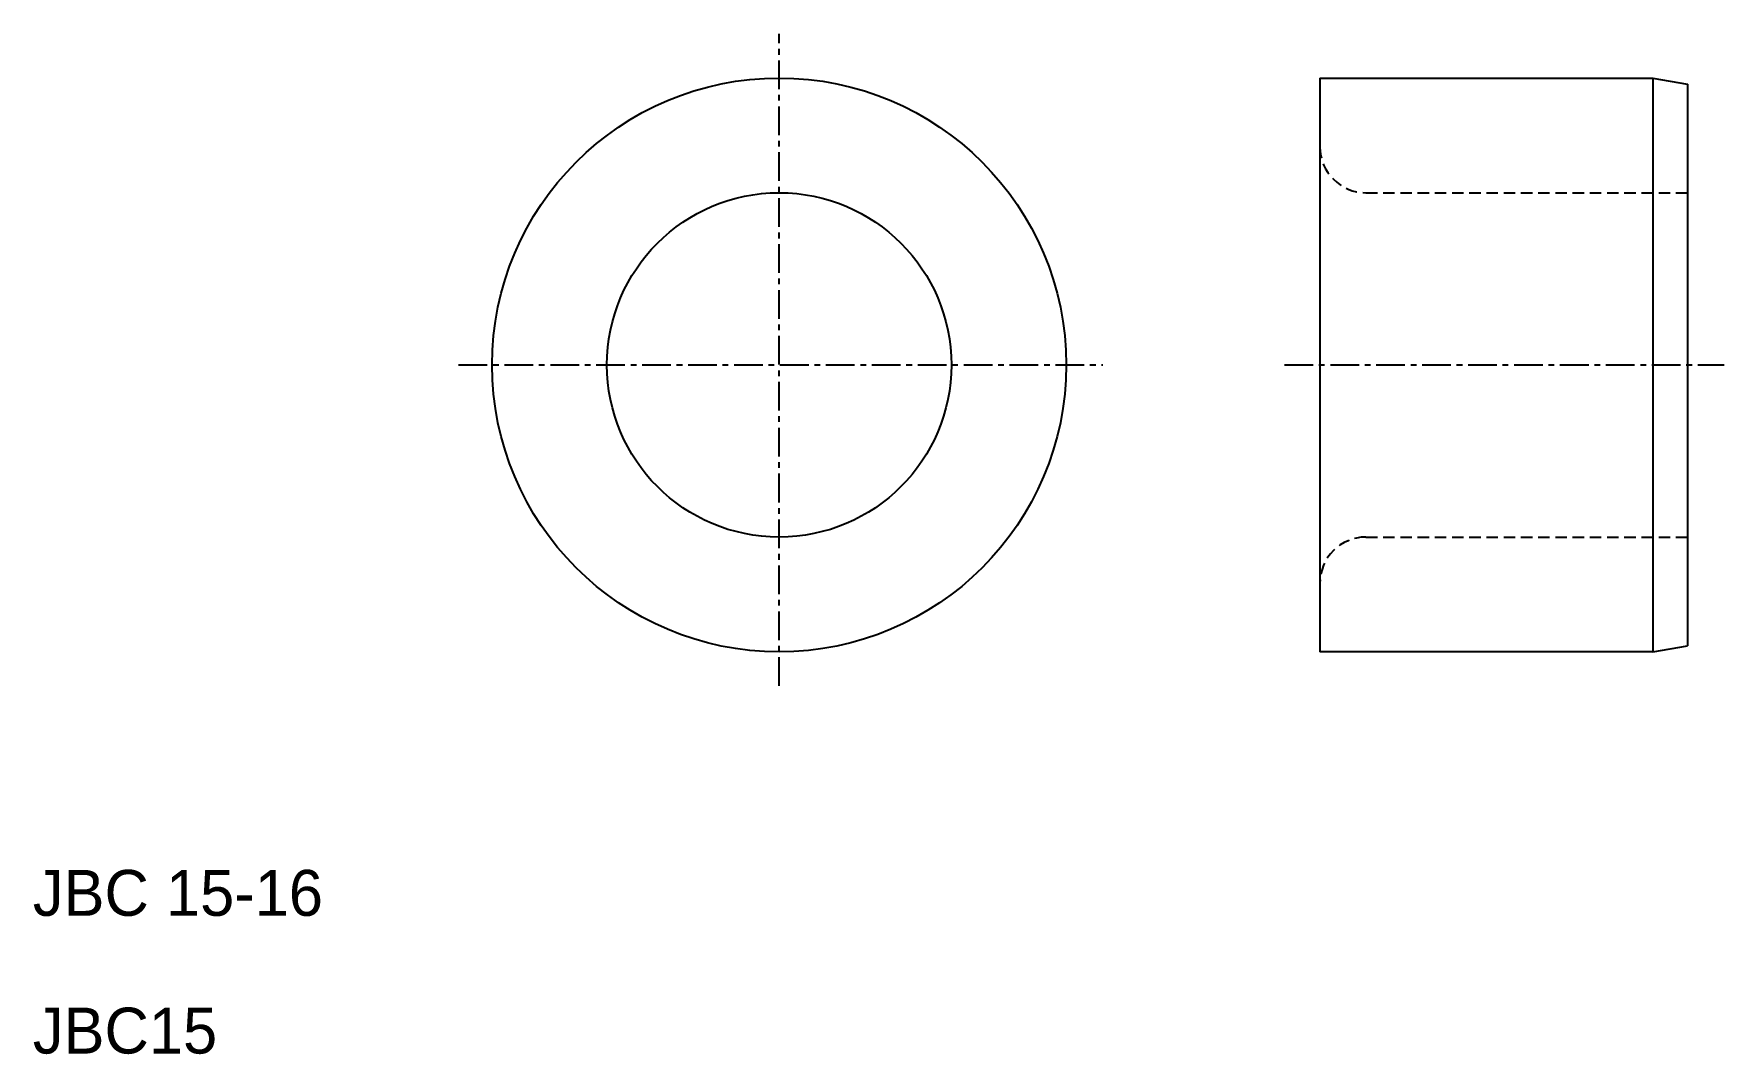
# Model space of a CAD drawing. Extents: x 10 to 83.7, y 10 to 54.4.
import ezdxf

# ---------------------------------------------------------------- set-up
doc = ezdxf.new("R2010")
doc.units = 0
doc.linetypes.add('CENTER', pattern=[2, 1.25, -0.25, 0.25, -0.25])
doc.linetypes.add('DASHED', pattern=[0.75, 0.5, -0.25])
doc.layers.get('0').update_dxf_attribs({"linetype": 'CONTINUOUS'})
doc.layers.add('CENTER', color=1, linetype='CENTER')

msp = doc.modelspace()

# ---------------------------------------------------------------- linework, layer by layer
at = {"color": 7, "linetype": 'CONTINUOUS'}
for p, q in [((66.052, 52.5), (66.052, 27.5)), ((66.052, 52.5), (80.552, 52.5)), ((66.052, 52.5), (66.052, 52.5)), ((80.552, 52.5), (80.552, 27.5)), ((80.552, 52.5), (82.052, 52.236)), ((82.052, 52.236), (82.052, 27.764)), ((80.552, 27.5), (66.052, 27.5)), ((66.052, 27.5), (66.052, 27.5)), ((80.552, 27.5), (82.052, 27.764))]:
    msp.add_line(p, q, dxfattribs=at)
at = {"color": 3, "linetype": 'DASHED'}
for p, q in [((68.052, 47.5), (82.052, 47.5)), ((68.052, 32.5), (82.052, 32.5))]:
    msp.add_line(p, q, dxfattribs=at)
at = {"color": 7, "linetype": 'CONTINUOUS'}
for radius in [12.5, 7.5]:
    msp.add_circle((42.5, 40), radius, dxfattribs=at)
at = {"color": 3, "linetype": 'DASHED'}
for centre, start, end in [((68.052, 49.5), 180, 270), ((68.052, 30.5), 90, 180)]:
    msp.add_arc(centre, 2, start, end, dxfattribs=at)
at = {"layer": 'CENTER', "color": 1, "linetype": 'CENTER'}
for p, q in [((42.5, 26.014), (42.5, 54.426)), ((28.536, 40), (56.602, 40)), ((64.504, 40), (83.655, 40))]:
    msp.add_line(p, q, dxfattribs=at)

# ---------------------------------------------------------------- texts
at = {"color": 7, "linetype": 'CONTINUOUS'}
for s, p in [('JBC 15-16', (10, 16)), ('JBC15', (10, 10))]:
    msp.add_text(s, height=2, dxfattribs=at).set_placement(p)

doc.saveas('drawing.dxf')
